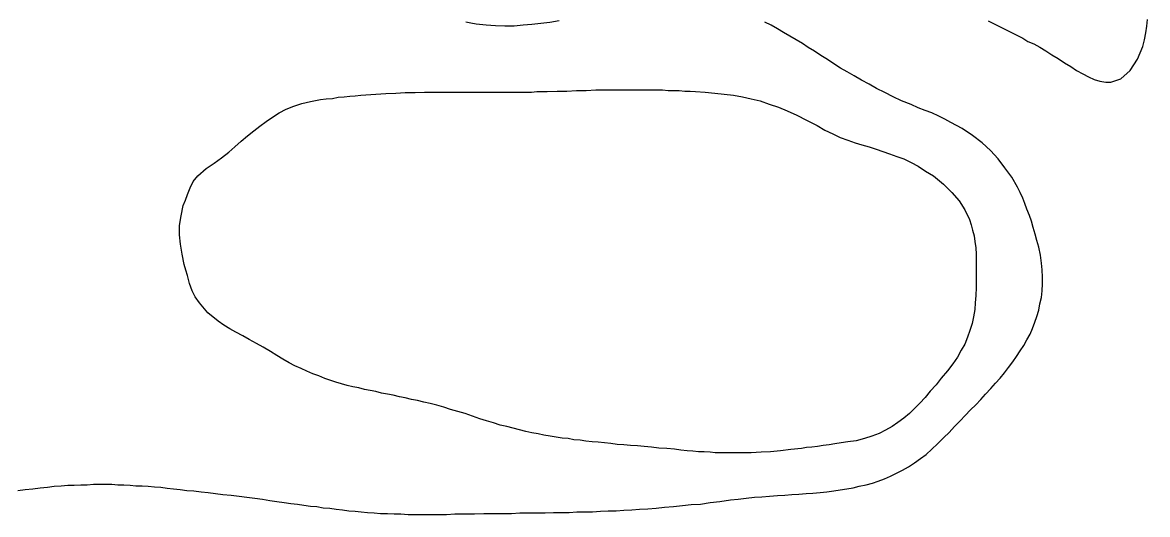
# Model space of a CAD drawing. Header units: inches. Extents: x 401374 to 405300, y 6332180 to 6336621.
# Drawn here: x 403873.4 to 404088.9, y 6335684.3 to 6335778.4 of the extents above; entities that cross this region are included whole.
import ezdxf

# ---------------------------------------------------------------- set-up
doc = ezdxf.new("R2010")
doc.units = ezdxf.units.IN
doc.header["$MEASUREMENT"] = 0

msp = doc.modelspace()

# ---------------------------------------------------------------- linework, layer by layer
for points in [[(403976.2, 6335778.7), (403974.4, 6335778.4), (403972.7, 6335778.2), (403971, 6335778), (403969.3, 6335777.9), (403967.6, 6335777.7), (403965.8, 6335777.7), (403964, 6335777.8), (403962.2, 6335777.9), (403960.3, 6335778.1), (403959.3, 6335778.3), (403958.3, 6335778.5)], [(404043.6, 6335762.7), (404041.8, 6335763.4), (404040.2, 6335764.2), (404038.6, 6335765), (404037, 6335765.8), (404035.6, 6335766.6), (404034.1, 6335767.4), (404032.7, 6335768.2), (404031.4, 6335769), (404030.1, 6335769.7), (404028.8, 6335770.5), (404027.6, 6335771.3), (404026.3, 6335772.1), (404025.1, 6335772.9), (404023.9, 6335773.6), (404022.8, 6335774.4), (404021.6, 6335775.1), (404020.4, 6335775.8), (404019.2, 6335776.5), (404018, 6335777.2), (404016.8, 6335777.9), (404015.6, 6335778.5)], [(404058.4, 6335778.7), (404060.3, 6335777.8), (404062.1, 6335776.9), (404064, 6335775.9), (404065, 6335775.4), (404066, 6335774.8), (404067.1, 6335774.3), (404068.3, 6335773.7), (404069.4, 6335773), (404070.6, 6335772.2), (404071.8, 6335771.5), (404073, 6335770.7), (404074.2, 6335770), (404075.3, 6335769.2), (404076.5, 6335768.6), (404077.6, 6335768), (404078.7, 6335767.5), (404079.8, 6335767.2), (404080.9, 6335767), (404081.9, 6335767), (404083.8, 6335767.6), (404085.6, 6335769.2), (404086.3, 6335770.3), (404087, 6335771.4), (404087.5, 6335772.6), (404088, 6335773.8), (404088.3, 6335775.1), (404088.6, 6335776.4), (404088.8, 6335777.7), (404088.9, 6335779)], [(403908.6, 6335750.5), (403910.1, 6335751.5), (403911.5, 6335752.5), (403912.9, 6335753.6), (403914.1, 6335754.6), (403915.3, 6335755.7), (403916.5, 6335756.7), (403917.7, 6335757.7), (403918.9, 6335758.6), (403920.1, 6335759.5), (403921.3, 6335760.3), (403922.6, 6335761.1), (403923.9, 6335761.8), (403925.4, 6335762.4), (403926.9, 6335762.9), (403928.6, 6335763.3), (403930.5, 6335763.7), (403931.6, 6335763.8), (403932.8, 6335763.9), (403933.9, 6335764.1), (403935, 6335764.2), (403936.1, 6335764.3), (403937.1, 6335764.4), (403938.2, 6335764.5), (403939.2, 6335764.6), (403941.1, 6335764.7), (403943, 6335764.8), (403944.9, 6335764.9), (403946.7, 6335765), (403948.6, 6335765), (403950.4, 6335765.1), (403952.4, 6335765.1), (403954.3, 6335765.1), (403955.3, 6335765.1), (403956.4, 6335765.1), (403957.4, 6335765.1), (403958.5, 6335765.1), (403959.6, 6335765.1), (403960.8, 6335765.1), (403961.9, 6335765.1), (403963.2, 6335765.1), (403964.4, 6335765.1), (403965.5, 6335765.1), (403966.7, 6335765.1), (403967.8, 6335765.1), (403968.9, 6335765.1), (403969.9, 6335765.1), (403970.9, 6335765.1), (403971.9, 6335765.2), (403973.9, 6335765.2), (403975.8, 6335765.3), (403977.7, 6335765.3), (403979.5, 6335765.4), (403981.4, 6335765.4), (403983.2, 6335765.5), (403985.1, 6335765.5), (403987.1, 6335765.5), (403988.1, 6335765.5), (403989.1, 6335765.5), (403990.2, 6335765.5), (403991.3, 6335765.5), (403992.4, 6335765.5), (403993.6, 6335765.5), (403994.7, 6335765.5), (403996, 6335765.5), (403997.1, 6335765.4), (403998.2, 6335765.4), (403999.2, 6335765.4), (404000.3, 6335765.3), (404001.3, 6335765.3), (404002.3, 6335765.2), (404004.2, 6335765.1), (404006, 6335764.9), (404007.8, 6335764.7), (404009.6, 6335764.5), (404011.3, 6335764.2), (404013, 6335763.8), (404014.7, 6335763.4), (404016.4, 6335762.8), (404018.2, 6335762.2), (404019.9, 6335761.5), (404021.7, 6335760.7), (404023.6, 6335759.7), (404025.6, 6335758.7), (404027.1, 6335757.8), (404028.6, 6335757.1), (404030, 6335756.4), (404031.5, 6335755.9), (404032.9, 6335755.4), (404034.2, 6335755), (404035.6, 6335754.6), (404036.9, 6335754.2), (404038.2, 6335753.7), (404039.5, 6335753.3), (404040.9, 6335752.8), (404042.2, 6335752.3), (404043.6, 6335751.6), (404045, 6335750.9), (404046.4, 6335750), (404047.9, 6335749.1), (404049.8, 6335747.5), (404051.4, 6335745.9), (404052.8, 6335744.3), (404053.9, 6335742.6), (404054.8, 6335740.7), (404055.1, 6335739.7), (404055.4, 6335738.7), (404055.7, 6335737.6), (404055.8, 6335736.5), (404056, 6335735.3), (404056.1, 6335734.1), (404056.1, 6335732.4), (404056.1, 6335730.7), (404056.1, 6335729.2), (404056.1, 6335727.7), (404056, 6335726.2), (404055.9, 6335724.8), (404055.8, 6335723.5), (404055.6, 6335722.1), (404055.3, 6335720.8), (404054.9, 6335719.5), (404054.4, 6335718.2), (404053.9, 6335716.9), (404053.2, 6335715.7), (404052.5, 6335714.4), (404051.6, 6335713.1), (404050.6, 6335711.8), (404049.4, 6335710.4), (404048.4, 6335709.1), (404047.3, 6335707.9), (404046.3, 6335706.7), (404045.3, 6335705.6), (404044.3, 6335704.6), (404043.3, 6335703.6), (404042.2, 6335702.7), (404041.1, 6335701.9), (404040, 6335701.1), (404038.7, 6335700.4), (404037.5, 6335699.8), (404036.1, 6335699.3), (404034.7, 6335698.8), (404033.1, 6335698.4), (404031.5, 6335698.2), (404030.2, 6335698), (404029, 6335697.8), (404027.9, 6335697.6), (404026.8, 6335697.5), (404025.7, 6335697.3), (404024.6, 6335697.2), (404023.6, 6335697.1), (404022.6, 6335696.9), (404020.6, 6335696.7), (404018.6, 6335696.5), (404016.7, 6335696.3), (404014.9, 6335696.2), (404013, 6335696.1), (404011.1, 6335696.1), (404009.1, 6335696.1), (404007.2, 6335696.1), (404006.1, 6335696.1), (404005.1, 6335696.2), (404004, 6335696.3), (404002.9, 6335696.3), (404001.8, 6335696.4), (404000.7, 6335696.5), (403999.5, 6335696.6), (403998.3, 6335696.8), (403996.8, 6335696.9), (403995.3, 6335697), (403993.9, 6335697.2), (403992.5, 6335697.3), (403991.2, 6335697.4), (403989.9, 6335697.5), (403988.6, 6335697.6), (403987.3, 6335697.7), (403986.1, 6335697.9), (403984.9, 6335698), (403983.7, 6335698.1), (403982.5, 6335698.2), (403981.3, 6335698.3), (403980.2, 6335698.5), (403979, 6335698.6), (403977.9, 6335698.8), (403976.8, 6335698.9), (403975.6, 6335699.1), (403974.5, 6335699.3), (403973.3, 6335699.5), (403972.2, 6335699.7), (403971, 6335699.9), (403969.8, 6335700.2), (403968.6, 6335700.5), (403967.4, 6335700.8), (403966.2, 6335701.1), (403964.9, 6335701.4), (403963.6, 6335701.8), (403962.3, 6335702.2), (403961, 6335702.6), (403959.6, 6335703.1), (403958.2, 6335703.6), (403956.8, 6335704), (403955.4, 6335704.4), (403954.1, 6335704.8), (403952.8, 6335705.2), (403951.5, 6335705.5), (403950.3, 6335705.8), (403949.1, 6335706.1), (403947.9, 6335706.3), (403946.7, 6335706.6), (403945.6, 6335706.8), (403944.4, 6335707.1), (403943.3, 6335707.3), (403942.2, 6335707.5), (403941.1, 6335707.8), (403940, 6335708), (403938.9, 6335708.2), (403937.8, 6335708.5), (403936.7, 6335708.7), (403935.6, 6335709), (403934.5, 6335709.3), (403933.4, 6335709.6), (403932.3, 6335710), (403931.3, 6335710.3), (403930.2, 6335710.8), (403929, 6335711.2), (403927.9, 6335711.7), (403926.8, 6335712.2), (403925.6, 6335712.7), (403924.5, 6335713.3), (403923.3, 6335714), (403922.1, 6335714.7), (403920.9, 6335715.5), (403919.5, 6335716.3), (403918.2, 6335717), (403916.8, 6335717.8), (403915.6, 6335718.5), (403914.3, 6335719.2), (403913.1, 6335719.8), (403912, 6335720.5), (403910.9, 6335721.3), (403908.9, 6335722.9), (403907.3, 6335724.8), (403906.5, 6335725.9), (403905.9, 6335727.1), (403905.4, 6335728.5), (403905, 6335730), (403904.7, 6335731), (403904.4, 6335732.1), (403904, 6335734.1), (403903.7, 6335736), (403903.5, 6335737.8), (403903.5, 6335739.6), (403903.8, 6335741.4), (403904.2, 6335743.4), (403904.6, 6335744.4), (403905, 6335745.5), (403905.5, 6335746.8), (403906.1, 6335748), (403907, 6335749.1), (403908.6, 6335750.5)], [(403872.5, 6335688.9), (403873.9, 6335689.1), (403875.4, 6335689.2), (403876.8, 6335689.4), (403878.2, 6335689.5), (403879.5, 6335689.7), (403880.8, 6335689.8), (403882.1, 6335689.9), (403883.3, 6335689.9), (403884.6, 6335690), (403885.8, 6335690), (403887, 6335690.1), (403888.2, 6335690.1), (403889.3, 6335690.1), (403890.5, 6335690.1), (403891.7, 6335690), (403892.8, 6335690), (403894, 6335689.9), (403895.1, 6335689.8), (403896.3, 6335689.8), (403897.5, 6335689.7), (403898.7, 6335689.6), (403899.9, 6335689.5), (403901.1, 6335689.3), (403902.3, 6335689.2), (403903.6, 6335689.1), (403904.9, 6335688.9), (403906.2, 6335688.8), (403907.6, 6335688.6), (403909, 6335688.5), (403910.4, 6335688.3), (403911.8, 6335688.1), (403913.4, 6335688), (403914.9, 6335687.8), (403916.4, 6335687.6), (403917.9, 6335687.4), (403919.4, 6335687.2), (403920.8, 6335687), (403922.1, 6335686.8), (403923.5, 6335686.6), (403924.8, 6335686.4), (403926.1, 6335686.3), (403927.3, 6335686.1), (403928.6, 6335685.9), (403929.8, 6335685.8), (403931, 6335685.6), (403932.3, 6335685.5), (403933.5, 6335685.3), (403934.7, 6335685.2), (403935.9, 6335685), (403937.1, 6335684.9), (403938.3, 6335684.8), (403939.5, 6335684.7), (403940.8, 6335684.6), (403942, 6335684.5), (403943.3, 6335684.5), (403944.6, 6335684.4), (403945.9, 6335684.4), (403947.3, 6335684.3), (403948.7, 6335684.3), (403950.1, 6335684.3), (403951.5, 6335684.3), (403953, 6335684.3), (403954.6, 6335684.3), (403956.2, 6335684.4), (403958.1, 6335684.4), (403960, 6335684.4), (403961.8, 6335684.5), (403963.6, 6335684.5), (403965.4, 6335684.5), (403967.1, 6335684.5), (403968.7, 6335684.6), (403970.3, 6335684.6), (403971.9, 6335684.6), (403973.5, 6335684.6), (403975.1, 6335684.7), (403976.6, 6335684.7), (403978.1, 6335684.7), (403979.6, 6335684.8), (403981.1, 6335684.8), (403982.6, 6335684.8), (403984.1, 6335684.9), (403985.6, 6335685), (403987.1, 6335685), (403988.6, 6335685.1), (403990.1, 6335685.2), (403991.6, 6335685.3), (403993.2, 6335685.4), (403994.8, 6335685.5), (403996.4, 6335685.7), (403998.1, 6335685.8), (403999.8, 6335686), (404001.5, 6335686.2), (404003.3, 6335686.3), (404005.1, 6335686.6), (404007, 6335686.8), (404009, 6335687.1), (404010.5, 6335687.2), (404012, 6335687.4), (404013.6, 6335687.6), (404015, 6335687.7), (404016.5, 6335687.8), (404018, 6335687.9), (404019.4, 6335688), (404020.8, 6335688.1), (404022.1, 6335688.2), (404023.5, 6335688.3), (404024.8, 6335688.4), (404026.2, 6335688.5), (404027.5, 6335688.6), (404028.8, 6335688.8), (404030, 6335689), (404031.3, 6335689.2), (404032.5, 6335689.4), (404033.7, 6335689.7), (404035, 6335690), (404036.2, 6335690.3), (404037.3, 6335690.7), (404038.5, 6335691.1), (404039.7, 6335691.6), (404040.8, 6335692.2), (404042, 6335692.8), (404043.1, 6335693.4), (404044.3, 6335694.2), (404045.4, 6335695), (404046.5, 6335695.8), (404047.6, 6335696.8), (404048.7, 6335697.8), (404049.9, 6335699), (404050.9, 6335700), (404051.9, 6335701.1), (404053, 6335702.2), (404054, 6335703.2), (404055, 6335704.3), (404056, 6335705.3), (404057, 6335706.3), (404057.9, 6335707.3), (404058.9, 6335708.4), (404059.8, 6335709.4), (404060.7, 6335710.4), (404061.5, 6335711.4), (404062.3, 6335712.4), (404063.1, 6335713.5), (404063.8, 6335714.5), (404064.5, 6335715.6), (404065.2, 6335716.6), (404065.8, 6335717.7), (404066.4, 6335718.8), (404066.9, 6335719.9), (404067.3, 6335721.1), (404067.7, 6335722.2), (404068.1, 6335723.4), (404068.3, 6335724.6), (404068.6, 6335725.8), (404068.7, 6335727.1), (404068.8, 6335728.4), (404068.8, 6335729.7), (404068.7, 6335731.1), (404068.6, 6335732.4), (404068.4, 6335733.9), (404068.1, 6335735.4), (404067.7, 6335736.7), (404067.4, 6335737.9), (404067, 6335739.2), (404066.7, 6335740.4), (404066.3, 6335741.5), (404065.8, 6335742.7), (404065.4, 6335743.8), (404065, 6335744.8), (404064.5, 6335745.9), (404064, 6335746.9), (404062.9, 6335748.8), (404061.6, 6335750.6), (404060.3, 6335752.3), (404058.8, 6335753.9), (404057.2, 6335755.4), (404055.4, 6335756.8), (404053.4, 6335758.1), (404052.3, 6335758.7), (404051.2, 6335759.3), (404050.1, 6335759.9), (404048.9, 6335760.5), (404047.6, 6335761.1), (404046.3, 6335761.6), (404045, 6335762.1), (404043.6, 6335762.7)]]:
    msp.add_lwpolyline(points)

doc.saveas('drawing.dxf')
